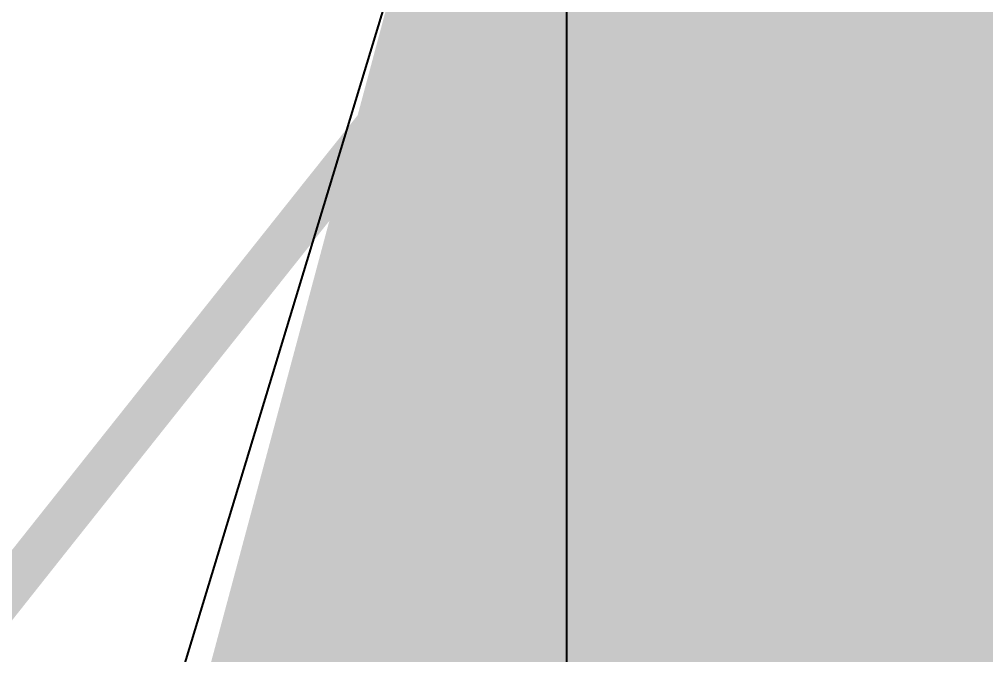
# Model space of a CAD drawing. Header units: inches. Extents: x -7 to 348, y -14 to 159.
# Drawn here: x 15.4324 to 15.7132, y 25.1858 to 25.3705 of the extents above; entities that cross this region are included whole.
import ezdxf

# ---------------------------------------------------------------- set-up
doc = ezdxf.new("R2010")
doc.units = ezdxf.units.IN
for name, color, linetype in [('Bottom Layer', 5, 'Continuous'), ('Bottom Overlay', 54, 'Continuous'), ('Dimension', 6, 'Continuous'), ('Fabrication', 76, 'Continuous'), ('Top Layer', 1, 'Continuous'), ('Top Overlay', 2, 'Continuous'), ('Top Paste', 8, 'Continuous'), ('Top Solder', 216, 'Continuous')]:
    doc.layers.add(name, color=color, linetype=linetype)
doc.styles.add('Arial Black_Bold', font='', dxfattribs={"height": 0.2})
doc.styles.get('Arial Black_Bold').set_extended_font_data('Arial Black', bold=True)

msp = doc.modelspace()

# ---------------------------------------------------------------- hatches: boundary and pattern name
at = {"layer": 'Top Layer'}
msp.add_hatch(color=1, dxfattribs=at).paths.add_polyline_path([(15.69905, 25.38216), (16.31241, 25.21781), (16.19408, 24.77618), (15.58072, 24.94053)])
at = {"layer": 'Top Paste'}
msp.add_hatch(color=8, dxfattribs=at).paths.add_polyline_path([(15.69905, 25.38216), (16.31241, 25.21781), (16.19408, 24.77618), (15.58072, 24.94053)])
at = {"layer": 'Top Solder'}
msp.add_hatch(color=216, dxfattribs=at).paths.add_polyline_path([(15.65663, 25.45564), (16.3859, 25.26023), (16.23651, 24.7027), (15.50724, 24.89811)])

# ---------------------------------------------------------------- linework, layer by layer
at = {"layer": 'Bottom Layer'}
msp.add_line((15.59138, 25.87357), (15.59138, 19.60856), dxfattribs=at)
at = {"layer": 'Dimension', "const_width": 0.254}
msp.add_lwpolyline([(58.31, 19.467, 1), (13.31, 19.467, 1)], format="xyb", close=True, dxfattribs=at)
at = {"layer": 'Fabrication', "const_width": 0.0127}
for points in [[(53.19355, 31.33267, -1.1671), (15.67509, 13.58703)], [(53.19355, 31.33267, -1.1671), (15.67509, 13.58703)], [(53.19355, 31.33267, -1.1671), (15.67509, 13.58703)], [(53.19355, 31.33267, -1.1671), (15.67509, 13.58703)], [(54.51115, 31.13829, -1.205705), (14.17745, 15.54998)], [(54.51115, 31.13829, -1.205705), (14.17745, 15.54998)], [(14.17759, 23.54998, -0.093151), (17.10586, 31.1308)], [(14.17759, 23.54998, -0.093151), (17.10586, 31.1308)], [(16.39445, 24.54997, -0.501294), (15.67533, 25.51295)], [(16.39445, 24.54997, -0.501294), (15.67533, 25.51295)], [(16.39445, 24.54997, -0.501294), (15.67533, 25.51295)], [(16.39445, 24.54997, -0.501294), (15.67533, 25.51295)]]:
    msp.add_lwpolyline(points, format="xyb", dxfattribs=at)
for points in [[(15.5531, 25.36056), (15.56901, 25.38047)], [(15.5531, 25.36056), (15.56901, 25.38047)], [(15.54761, 25.35368), (15.5531, 25.36056)], [(15.54761, 25.35368), (15.5531, 25.36056)], [(15.53637, 25.33958), (15.54761, 25.35368)], [(15.53637, 25.33958), (15.54761, 25.35368)], [(15.51935, 25.31823), (15.53637, 25.33958)], [(15.51935, 25.31823), (15.53637, 25.33958)], [(15.44044, 25.2189), (15.51935, 25.31823)], [(15.44044, 25.2189), (15.51935, 25.31823)], [(15.42431, 25.19853), (15.44044, 25.2189)], [(15.42431, 25.19853), (15.44044, 25.2189)]]:
    msp.add_lwpolyline(points, dxfattribs=at)
at = {"layer": 'Fabrication', "const_width": 0.00635}
for points in [[(15.54993, 25.36056, 1), (15.55628, 25.36056, 1)], [(15.54993, 25.36056, 1), (15.55628, 25.36056, 1)], [(15.54993, 25.36056, 1), (15.55628, 25.36056, 1)], [(15.54993, 25.36056, 1), (15.55628, 25.36056, 1)], [(15.54444, 25.35368, 1), (15.55079, 25.35368, 1)], [(15.54444, 25.35368, 1), (15.55079, 25.35368, 1)], [(15.54444, 25.35368, 1), (15.55079, 25.35368, 1)], [(15.54444, 25.35368, 1), (15.55079, 25.35368, 1)], [(15.53319, 25.33958, 1), (15.53954, 25.33958, 1)], [(15.53319, 25.33958, 1), (15.53954, 25.33958, 1)], [(15.53319, 25.33958, 1), (15.53954, 25.33958, 1)], [(15.53319, 25.33958, 1), (15.53954, 25.33958, 1)], [(15.51618, 25.31823, 1), (15.52253, 25.31823, 1)], [(15.51618, 25.31823, 1), (15.52253, 25.31823, 1)], [(15.51618, 25.31823, 1), (15.52253, 25.31823, 1)], [(15.51618, 25.31823, 1), (15.52253, 25.31823, 1)], [(15.43727, 25.2189, 1), (15.44362, 25.2189, 1)], [(15.43727, 25.2189, 1), (15.44362, 25.2189, 1)], [(15.43727, 25.2189, 1), (15.44362, 25.2189, 1)], [(15.43727, 25.2189, 1), (15.44362, 25.2189, 1)]]:
    msp.add_lwpolyline(points, format="xyb", close=True, dxfattribs=at)
at = {"layer": 'Top Layer'}
msp.add_line((15.4584, 25.1105), (15.82908, 26.33248), dxfattribs=at)
at = {"layer": 'Top Layer', "const_width": 2.032}
msp.add_lwpolyline([(14.24462, 13.13485, -0.267603), (19.4524, 34.99795)], format="xyb", dxfattribs=at)
at = {"layer": 'Top Overlay', "const_width": 0.127}
msp.add_lwpolyline([(15.50471, 25.00035), (15.63619, 25.49104)], dxfattribs=at)

# ---------------------------------------------------------------- texts
at = {"layer": 'Bottom Overlay', "style": 'Arial Black_Bold', "text_generation_flag": 2}
msp.add_text('BLDC', height=2.54, rotation=270, dxfattribs=at).set_placement((14.46783, 16.9034))

doc.saveas('drawing.dxf')
